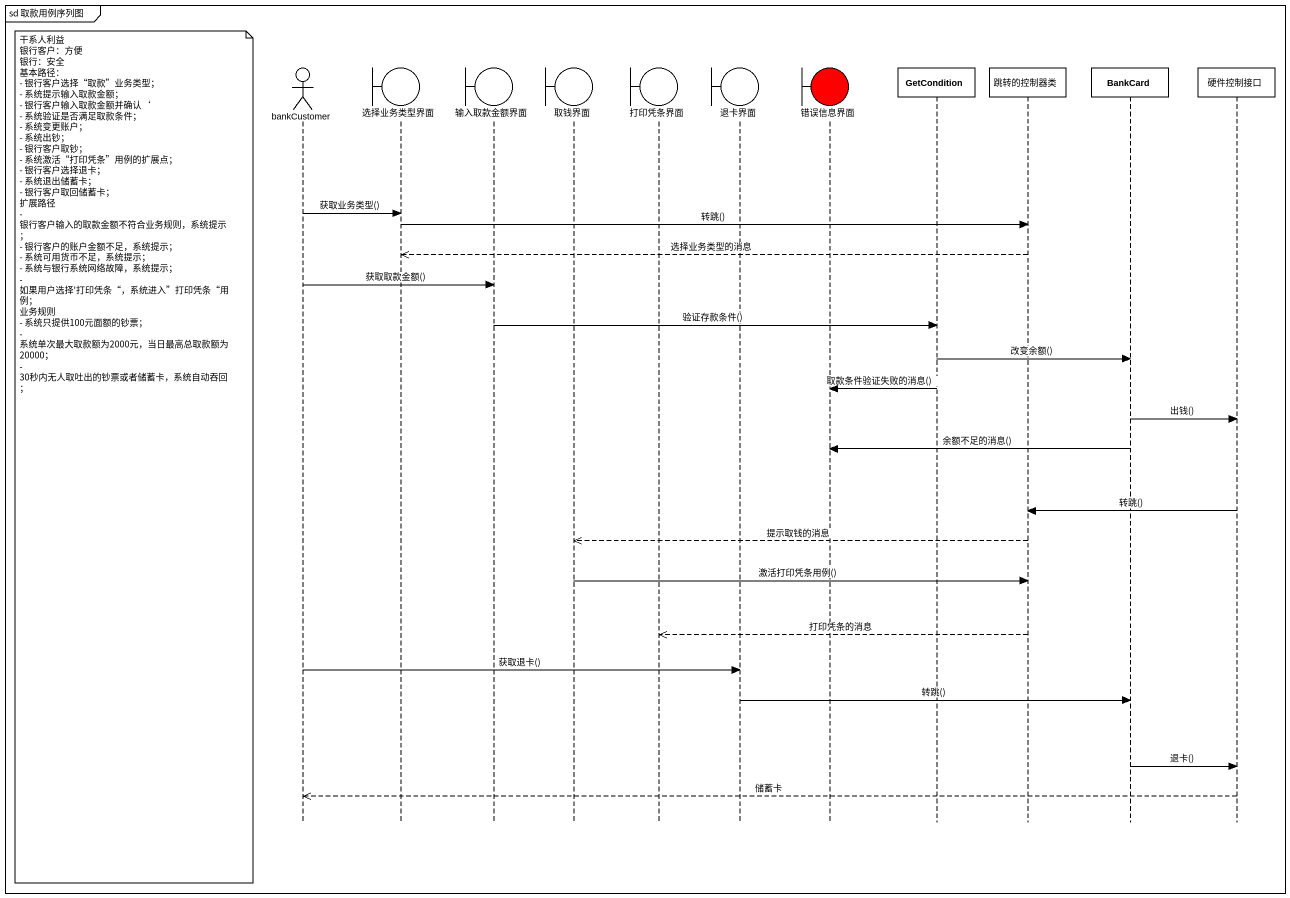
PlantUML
@startuml
mainframe sd 取款用例序列图
hide footbox
actor bankCustomer
boundary 选择业务类型界面
boundary 输入取款金额界面
boundary 取钱界面
boundary 打印凭条界面
boundary 退卡界面
boundary 错误信息界面 #FF0000
participant GetCondition
participant 跳转的控制器类
participant BankCard
participant 硬件控制接口

bankCustomer -> 选择业务类型界面 : 获取业务类型()
选择业务类型界面 -> 跳转的控制器类 : 转跳()
跳转的控制器类 -->> 选择业务类型界面 : 选择业务类型的消息
bankCustomer -> 输入取款金额界面 : 获取取款金额()
输入取款金额界面 -> GetCondition : 验证存款条件()
GetCondition -> BankCard : 改变余额()
GetCondition -> 错误信息界面 : 取款条件验证失败的消息()
BankCard -> 硬件控制接口 : 出钱()
BankCard -> 错误信息界面 : 余额不足的消息()
note left of bankCustomer
  干系人利益
  银行客户：方便
  银行：安全
  基本路径：
  - 银行客户选择“取款”业务类型；
  - 系统提示输入取款金额；
  - 银行客户输入取款金额并确认‘
  - 系统验证是否满足取款条件；
  - 系统变更账户；
  - 系统出钞；
  - 银行客户取钞；
  - 系统激活“打印凭条”用例的扩展点；
  - 银行客户选择退卡；
  - 系统退出储蓄卡；
  - 银行客户取回储蓄卡；
  扩展路径
  - 银行客户输入的取款金额不符合业务规则，系统提示；
  - 银行客户的账户金额不足，系统提示；
  - 系统可用货币不足，系统提示；
  - 系统与银行系统网络故障，系统提示；
  - 如果用户选择'打印凭条“，系统进入”打印凭条“用例；
  业务规则
  - 系统只提供100元面额的钞票；
  - 系统单次最大取款额为2000元，当日最高总取款额为20000；
  - 30秒内无人取吐出的钞票或者储蓄卡，系统自动吞回；
end note
硬件控制接口 -> 跳转的控制器类 : 转跳()
跳转的控制器类 -->> 取钱界面 : 提示取钱的消息
取钱界面 -> 跳转的控制器类 : 激活打印凭条用例()
跳转的控制器类 -->> 打印凭条界面 : 打印凭条的消息
bankCustomer -> 退卡界面 : 获取退卡()
退卡界面 -> BankCard : 转跳()
BankCard -> 硬件控制接口 : 退卡()
硬件控制接口 -->> bankCustomer : 储蓄卡
@enduml
